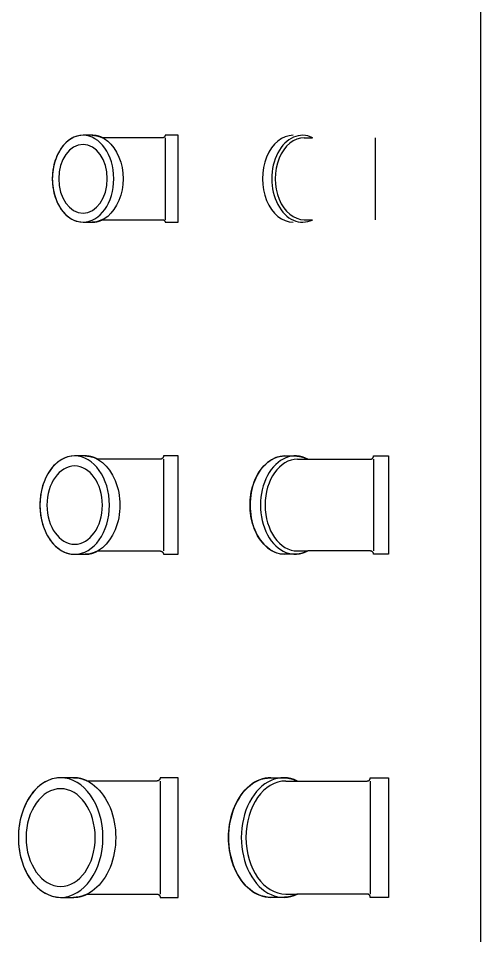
# Model space of a CAD drawing. Header units: millimetres. Extents: x 1218 to 72853, y -34712 to 16286.
# Drawn here: x 40422 to 40704, y 13465 to 14025 of the extents above; entities that cross this region are included whole.
import ezdxf

# ---------------------------------------------------------------- set-up
doc = ezdxf.new("R2010")
doc.units = ezdxf.units.MM
doc.set_wipeout_variables(frame=1)
doc.styles.get("Standard").update_dxf_attribs({"font": 'arial.ttf'})

# ---------------------------------------------------------------- blocks, each defined once
blk = doc.blocks.new('CO45DOWN-DN32 PCCC')
blk.add_line((50.04, 25), (50.04, -25))
blk.add_lwpolyline([(0, 26.5), (-1.43, 26.42), (-2.84, 26.19), (-4.22, 25.82), (-5.56, 25.31), (-6.84, 24.67), (-8.06, 23.92), (-9.21, 23.07), (-10.3, 22.14), (-11.31, 21.13), (-12.25, 20.05), (-13.12, 18.91), (-13.93, 17.73), (-14.66, 16.5), (-15.33, 15.24), (-15.94, 13.94), (-16.48, 12.61), (-16.96, 11.27), (-17.38, 9.9), (-17.75, 8.51), (-18.05, 7.11), (-18.3, 5.7), (-18.49, 4.29), (-18.63, 2.86), (-18.71, 1.43), (-18.74, 0), (-18.71, -1.43), (-18.63, -2.86), (-18.49, -4.29), (-18.3, -5.7), (-18.05, -7.11), (-17.75, -8.51), (-17.38, -9.9), (-16.96, -11.27), (-16.48, -12.61), (-15.94, -13.94), (-15.33, -15.24), (-14.66, -16.5), (-13.93, -17.73), (-13.12, -18.91), (-12.25, -20.05), (-11.31, -21.13), (-10.3, -22.14), (-9.21, -23.07), (-8.06, -23.92), (-6.84, -24.67), (-5.56, -25.31), (-4.22, -25.82), (-2.84, -26.19), (0, -26.5), (5.66, -26.5), (5.79, -26.5), (5.91, -26.5), (6.04, -26.49), (6.17, -26.49), (6.3, -26.48), (6.43, -26.48), (6.56, -26.47), (6.69, -26.46), (6.82, -26.45), (6.95, -26.44), (7.07, -26.42), (7.2, -26.41), (7.33, -26.39), (7.46, -26.38), (7.59, -26.36), (7.71, -26.34), (7.84, -26.32), (7.97, -26.3), (8.09, -26.27), (8.22, -26.25), (8.35, -26.23), (8.47, -26.2), (8.6, -26.17), (8.73, -26.14), (8.85, -26.11), (8.98, -26.08), (9.1, -26.05), (9.23, -26.01), (9.35, -25.98), (9.47, -25.94), (9.6, -25.91), (9.72, -25.87), (9.84, -25.83), (9.97, -25.79), (10.09, -25.75), (10.21, -25.71), (10.33, -25.66), (10.45, -25.62), (10.57, -25.57), (10.69, -25.52), (10.81, -25.48), (10.93, -25.43), (11.05, -25.38), (11.17, -25.33), (11.29, -25.27), (11.41, -25.22), (11.52, -25.17), (11.64, -25.11), (11.87, -25), (48.54, -25), (48.59, -25), (48.64, -25), (48.68, -25.01), (48.73, -25.01), (48.78, -25.02), (48.82, -25.03), (48.87, -25.04), (48.91, -25.05), (48.96, -25.06), (49.01, -25.07), (49.05, -25.09), (49.09, -25.11), (49.14, -25.12), (49.18, -25.14), (49.22, -25.16), (49.26, -25.19), (49.31, -25.21), (49.35, -25.23), (49.38, -25.26), (49.42, -25.29), (49.46, -25.31), (49.5, -25.34), (49.53, -25.37), (49.57, -25.41), (49.6, -25.44), (49.64, -25.47), (49.67, -25.51), (49.7, -25.54), (49.73, -25.58), (49.76, -25.62), (49.78, -25.66), (49.81, -25.7), (49.83, -25.74), (49.86, -25.78), (49.88, -25.82), (49.9, -25.86), (49.92, -25.9), (49.94, -25.95), (49.95, -25.99), (49.97, -26.04), (49.98, -26.08), (49.99, -26.13), (50.01, -26.17), (50.02, -26.22), (50.02, -26.27), (50.03, -26.31), (50.03, -26.36), (50.04, -26.41), (50.04, -26.5), (58.04, -26.5), (58.04, 26.5), (50.04, 26.5), (50.04, 26.45), (50.04, 26.41), (50.03, 26.36), (50.03, 26.31), (50.02, 26.27), (50.02, 26.22), (50.01, 26.17), (49.99, 26.13), (49.98, 26.08), (49.97, 26.04), (49.95, 25.99), (49.94, 25.95), (49.92, 25.9), (49.9, 25.86), (49.88, 25.82), (49.86, 25.78), (49.83, 25.74), (49.81, 25.7), (49.78, 25.66), (49.76, 25.62), (49.73, 25.58), (49.7, 25.54), (49.67, 25.51), (49.64, 25.47), (49.6, 25.44), (49.57, 25.41), (49.53, 25.37), (49.5, 25.34), (49.46, 25.31), (49.42, 25.29), (49.38, 25.26), (49.35, 25.23), (49.31, 25.21), (49.26, 25.19), (49.22, 25.16), (49.18, 25.14), (49.14, 25.12), (49.09, 25.11), (49.05, 25.09), (49.01, 25.07), (48.96, 25.06), (48.91, 25.05), (48.87, 25.04), (48.82, 25.03), (48.78, 25.02), (48.73, 25.01), (48.68, 25.01), (48.64, 25), (48.54, 25), (11.87, 25), (11.76, 25.06), (11.64, 25.11), (11.52, 25.17), (11.41, 25.22), (11.29, 25.27), (11.17, 25.33), (11.05, 25.38), (10.93, 25.43), (10.81, 25.48), (10.69, 25.52), (10.57, 25.57), (10.45, 25.62), (10.33, 25.66), (10.21, 25.71), (10.09, 25.75), (9.97, 25.79), (9.84, 25.83), (9.72, 25.87), (9.6, 25.91), (9.47, 25.94), (9.35, 25.98), (9.23, 26.01), (9.1, 26.05), (8.98, 26.08), (8.85, 26.11), (8.73, 26.14), (8.6, 26.17), (8.47, 26.2), (8.35, 26.23), (8.22, 26.25), (8.09, 26.27), (7.97, 26.3), (7.84, 26.32), (7.71, 26.34), (7.59, 26.36), (7.46, 26.38), (7.33, 26.39), (7.2, 26.41), (7.07, 26.42), (6.95, 26.44), (6.82, 26.45), (6.69, 26.46), (6.56, 26.47), (6.43, 26.48), (6.3, 26.48), (6.17, 26.49), (6.04, 26.49), (5.91, 26.5), (5.66, 26.5), (0, 26.5)], close=True)
at = {"extrusion": (0, 0, -1)}
for major_axis in [(0, -26.5), (0, 20.96)]:
    blk.add_ellipse((0, 0), major_axis=major_axis, ratio=0.707107, dxfattribs=at)
blk.add_ellipse((5.66, 0), major_axis=(0, -26.5), ratio=0.707107, start_param=-3.141593, end_param=0, dxfattribs=at)
at = {"flags": 1}
blk.add_attdef('AMC', (58.04, 0), '', height=0.5, dxfattribs=at)
blk = doc.blocks.new('CO45DOWN-DN40 PCCC')
blk.add_line((54.16, 28), (54.16, -28))
blk.add_lwpolyline([(0, 30), (-1.62, 29.91), (-3.22, 29.65), (-4.78, 29.23), (-6.29, 28.65), (-7.74, 27.93), (-9.13, 27.08), (-10.43, 26.12), (-11.66, 25.06), (-12.8, 23.92), (-13.87, 22.7), (-14.86, 21.41), (-15.77, 20.07), (-16.6, 18.68), (-17.36, 17.25), (-18.04, 15.78), (-18.66, 14.28), (-19.2, 12.75), (-19.68, 11.2), (-20.09, 9.64), (-20.43, 8.05), (-20.72, 6.46), (-20.93, 4.85), (-21.09, 3.24), (-21.18, 1.62), (-21.21, 0), (-21.18, -1.62), (-21.09, -3.24), (-20.93, -4.85), (-20.72, -6.46), (-20.43, -8.05), (-20.09, -9.64), (-19.68, -11.2), (-19.2, -12.75), (-18.66, -14.28), (-18.04, -15.78), (-17.36, -17.25), (-16.6, -18.68), (-15.77, -20.07), (-14.86, -21.41), (-13.87, -22.7), (-12.8, -23.92), (-11.66, -25.06), (-10.43, -26.12), (-9.13, -27.08), (-7.74, -27.93), (-6.29, -28.65), (-4.78, -29.23), (-3.22, -29.65), (0, -30), (6.36, -30), (6.52, -30), (6.68, -30), (6.84, -29.99), (7, -29.99), (7.16, -29.98), (7.32, -29.97), (7.48, -29.96), (7.64, -29.95), (7.79, -29.93), (7.95, -29.92), (8.11, -29.9), (8.27, -29.88), (8.43, -29.86), (8.58, -29.84), (8.74, -29.81), (8.9, -29.79), (9.05, -29.76), (9.21, -29.73), (9.37, -29.7), (9.52, -29.67), (9.68, -29.63), (9.83, -29.6), (9.99, -29.56), (10.14, -29.52), (10.3, -29.48), (10.45, -29.44), (10.6, -29.39), (10.76, -29.35), (10.91, -29.3), (11.06, -29.26), (11.21, -29.21), (11.36, -29.16), (11.51, -29.1), (11.66, -29.05), (11.81, -28.99), (11.96, -28.94), (12.11, -28.88), (12.26, -28.82), (12.4, -28.76), (12.55, -28.7), (12.7, -28.63), (12.84, -28.57), (12.99, -28.5), (13.13, -28.43), (13.27, -28.36), (13.42, -28.29), (13.56, -28.22), (13.7, -28.15), (13.98, -28), (52.16, -28), (52.23, -28), (52.29, -28), (52.35, -28.01), (52.41, -28.02), (52.48, -28.02), (52.54, -28.04), (52.6, -28.05), (52.66, -28.06), (52.72, -28.08), (52.78, -28.1), (52.84, -28.12), (52.9, -28.14), (52.96, -28.16), (53.01, -28.19), (53.07, -28.22), (53.13, -28.25), (53.18, -28.28), (53.23, -28.31), (53.29, -28.35), (53.34, -28.38), (53.39, -28.42), (53.44, -28.46), (53.49, -28.5), (53.53, -28.54), (53.58, -28.59), (53.62, -28.63), (53.66, -28.68), (53.7, -28.73), (53.74, -28.77), (53.78, -28.82), (53.82, -28.88), (53.85, -28.93), (53.88, -28.98), (53.92, -29.04), (53.94, -29.09), (53.97, -29.15), (54, -29.21), (54.02, -29.26), (54.04, -29.32), (54.07, -29.38), (54.08, -29.44), (54.1, -29.5), (54.11, -29.56), (54.13, -29.63), (54.14, -29.69), (54.15, -29.75), (54.15, -29.81), (54.16, -29.87), (54.16, -30), (63.16, -30), (63.16, 30), (54.16, 30), (54.16, 30), (54.16, 29.94), (54.16, 29.87), (54.15, 29.81), (54.15, 29.75), (54.14, 29.69), (54.13, 29.63), (54.11, 29.56), (54.1, 29.5), (54.08, 29.44), (54.07, 29.38), (54.04, 29.32), (54.02, 29.26), (54, 29.21), (53.97, 29.15), (53.94, 29.09), (53.92, 29.04), (53.88, 28.98), (53.85, 28.93), (53.82, 28.88), (53.78, 28.82), (53.74, 28.77), (53.7, 28.73), (53.66, 28.68), (53.62, 28.63), (53.58, 28.59), (53.53, 28.54), (53.49, 28.5), (53.44, 28.46), (53.39, 28.42), (53.34, 28.38), (53.29, 28.35), (53.23, 28.31), (53.18, 28.28), (53.13, 28.25), (53.07, 28.22), (53.01, 28.19), (52.96, 28.16), (52.9, 28.14), (52.84, 28.12), (52.78, 28.1), (52.72, 28.08), (52.66, 28.06), (52.6, 28.05), (52.54, 28.04), (52.48, 28.02), (52.41, 28.02), (52.35, 28.01), (52.29, 28), (52.16, 28), (13.98, 28), (13.84, 28.08), (13.7, 28.15), (13.56, 28.22), (13.42, 28.29), (13.27, 28.36), (13.13, 28.43), (12.99, 28.5), (12.84, 28.57), (12.7, 28.63), (12.55, 28.7), (12.4, 28.76), (12.26, 28.82), (12.11, 28.88), (11.96, 28.94), (11.81, 28.99), (11.66, 29.05), (11.51, 29.1), (11.36, 29.16), (11.21, 29.21), (11.06, 29.26), (10.91, 29.3), (10.76, 29.35), (10.6, 29.39), (10.45, 29.44), (10.3, 29.48), (10.14, 29.52), (9.99, 29.56), (9.83, 29.6), (9.68, 29.63), (9.52, 29.67), (9.37, 29.7), (9.21, 29.73), (9.05, 29.76), (8.9, 29.79), (8.74, 29.81), (8.58, 29.84), (8.43, 29.86), (8.27, 29.88), (8.11, 29.9), (7.95, 29.92), (7.79, 29.93), (7.64, 29.95), (7.48, 29.96), (7.32, 29.97), (7.16, 29.98), (7, 29.99), (6.84, 29.99), (6.68, 30), (6.36, 30), (0, 30)], close=True)
at = {"extrusion": (0, 0, -1)}
for major_axis in [(0, -30), (0, 23.9)]:
    blk.add_ellipse((0, 0), major_axis=major_axis, ratio=0.707107, dxfattribs=at)
blk.add_ellipse((6.36, 0), major_axis=(0, -30), ratio=0.707107, start_param=-3.141593, end_param=0, dxfattribs=at)
at = {"flags": 1}
blk.add_attdef('AMC', (63.16, 0), '', height=0.5, dxfattribs=at)
blk = doc.blocks.new('CO45DOWN-DN50 PCCC')
blk.add_line((60.7, 34.5), (60.7, -34.5))
blk.add_lwpolyline([(0, 36.5), (-1.97, 36.39), (-3.91, 36.08), (-5.82, 35.56), (-7.66, 34.86), (-9.42, 33.98), (-11.1, 32.95), (-12.69, 31.78), (-14.18, 30.49), (-15.58, 29.1), (-16.88, 27.62), (-18.08, 26.05), (-19.18, 24.42), (-20.2, 22.73), (-21.12, 20.99), (-21.95, 19.2), (-22.7, 17.37), (-23.36, 15.52), (-23.94, 13.63), (-24.44, 11.72), (-24.86, 9.8), (-25.2, 7.86), (-25.47, 5.9), (-25.66, 3.94), (-25.77, 1.97), (-25.81, 0), (-25.77, -1.97), (-25.66, -3.94), (-25.47, -5.9), (-25.2, -7.86), (-24.86, -9.8), (-24.44, -11.72), (-23.94, -13.63), (-23.36, -15.52), (-22.7, -17.37), (-21.95, -19.2), (-21.12, -20.99), (-20.2, -22.73), (-19.18, -24.42), (-18.08, -26.05), (-16.88, -27.62), (-15.58, -29.1), (-14.18, -30.49), (-12.69, -31.78), (-11.1, -32.95), (-9.42, -33.98), (-7.66, -34.86), (-5.82, -35.56), (-3.91, -36.08), (0, -36.5), (7.78, -36.5), (7.95, -36.5), (8.13, -36.5), (8.3, -36.49), (8.48, -36.49), (8.65, -36.48), (8.83, -36.47), (9, -36.46), (9.17, -36.45), (9.35, -36.43), (9.52, -36.42), (9.7, -36.4), (9.87, -36.38), (10.04, -36.36), (10.22, -36.34), (10.39, -36.31), (10.56, -36.29), (10.74, -36.26), (10.91, -36.23), (11.08, -36.2), (11.25, -36.17), (11.42, -36.13), (11.59, -36.1), (11.76, -36.06), (11.94, -36.02), (12.11, -35.98), (12.27, -35.94), (12.44, -35.9), (12.61, -35.85), (12.78, -35.81), (12.95, -35.76), (13.12, -35.71), (13.28, -35.66), (13.45, -35.61), (13.62, -35.55), (13.78, -35.5), (13.95, -35.44), (14.11, -35.38), (14.28, -35.32), (14.44, -35.26), (14.6, -35.2), (14.77, -35.14), (14.93, -35.07), (15.09, -35), (15.25, -34.94), (15.41, -34.87), (15.57, -34.8), (15.73, -34.72), (15.89, -34.65), (16.2, -34.5), (58.7, -34.5), (58.76, -34.5), (58.82, -34.5), (58.89, -34.51), (58.95, -34.52), (59.01, -34.52), (59.07, -34.54), (59.13, -34.55), (59.2, -34.56), (59.26, -34.58), (59.32, -34.6), (59.38, -34.62), (59.43, -34.64), (59.49, -34.66), (59.55, -34.69), (59.61, -34.72), (59.66, -34.75), (59.72, -34.78), (59.77, -34.81), (59.82, -34.85), (59.87, -34.88), (59.92, -34.92), (59.97, -34.96), (60.02, -35), (60.07, -35.04), (60.11, -35.09), (60.16, -35.13), (60.2, -35.18), (60.24, -35.23), (60.28, -35.27), (60.32, -35.32), (60.35, -35.38), (60.39, -35.43), (60.42, -35.48), (60.45, -35.54), (60.48, -35.59), (60.51, -35.65), (60.53, -35.71), (60.56, -35.76), (60.58, -35.82), (60.6, -35.88), (60.62, -35.94), (60.64, -36), (60.65, -36.06), (60.66, -36.13), (60.67, -36.19), (60.68, -36.25), (60.69, -36.31), (60.69, -36.37), (60.7, -36.5), (60.7, -36.5), (71.7, -36.5), (71.7, 36.5), (60.7, 36.5), (60.7, 36.5), (60.7, 36.44), (60.69, 36.37), (60.69, 36.31), (60.68, 36.25), (60.67, 36.19), (60.66, 36.13), (60.65, 36.06), (60.64, 36), (60.62, 35.94), (60.6, 35.88), (60.58, 35.82), (60.56, 35.76), (60.53, 35.71), (60.51, 35.65), (60.48, 35.59), (60.45, 35.54), (60.42, 35.48), (60.39, 35.43), (60.35, 35.38), (60.32, 35.32), (60.28, 35.27), (60.24, 35.23), (60.2, 35.18), (60.16, 35.13), (60.11, 35.09), (60.07, 35.04), (60.02, 35), (59.97, 34.96), (59.92, 34.92), (59.87, 34.88), (59.82, 34.85), (59.77, 34.81), (59.72, 34.78), (59.66, 34.75), (59.61, 34.72), (59.55, 34.69), (59.49, 34.66), (59.43, 34.64), (59.38, 34.62), (59.32, 34.6), (59.26, 34.58), (59.2, 34.56), (59.13, 34.55), (59.07, 34.54), (59.01, 34.52), (58.95, 34.52), (58.89, 34.51), (58.82, 34.5), (58.7, 34.5), (16.2, 34.5), (16.05, 34.58), (15.89, 34.65), (15.73, 34.72), (15.57, 34.8), (15.41, 34.87), (15.25, 34.94), (15.09, 35), (14.93, 35.07), (14.77, 35.14), (14.6, 35.2), (14.44, 35.26), (14.28, 35.32), (14.11, 35.38), (13.95, 35.44), (13.78, 35.5), (13.62, 35.55), (13.45, 35.61), (13.28, 35.66), (13.12, 35.71), (12.95, 35.76), (12.78, 35.81), (12.61, 35.85), (12.44, 35.9), (12.27, 35.94), (12.11, 35.98), (11.94, 36.02), (11.76, 36.06), (11.59, 36.1), (11.42, 36.13), (11.25, 36.17), (11.08, 36.2), (10.91, 36.23), (10.74, 36.26), (10.56, 36.29), (10.39, 36.31), (10.22, 36.34), (10.04, 36.36), (9.87, 36.38), (9.7, 36.4), (9.52, 36.42), (9.35, 36.43), (9.17, 36.45), (9, 36.46), (8.83, 36.47), (8.65, 36.48), (8.48, 36.49), (8.3, 36.49), (8.13, 36.5), (7.78, 36.5), (0, 36.5)], close=True)
at = {"extrusion": (0, 0, -1)}
for major_axis in [(0, -36.5), (0, 29.81)]:
    blk.add_ellipse((0, 0), major_axis=major_axis, ratio=0.707107, dxfattribs=at)
blk.add_ellipse((7.78, 0), major_axis=(0, -36.5), ratio=0.707107, start_param=-3.141593, end_param=0, dxfattribs=at)
at = {"flags": 1}
blk.add_attdef('AMC', (71.7, 0), '', height=0.5, dxfattribs=at)
blk = doc.blocks.new('CO45UP-DN32 PCCC')
for p, q in [((6.72, 25), (11.87, 25)), ((50.04, 25), (50.04, -25)), ((6.72, -25), (11.87, -25))]:
    blk.add_line(p, q)
for centre, major_axis, start_param, end_param in [((5.66, 0), (0, -26.5), 2.803521, 6.621256), ((0, 0), (0, -26.5), -3.141593, 0), ((6.72, 0), (0, -25), 3.141193, 6.283585)]:
    blk.add_ellipse(centre, major_axis=major_axis, ratio=0.707107, start_param=start_param, end_param=end_param)
at = {"flags": 1}
blk.add_attdef('AMC', (58.04, 0), '', height=0.5, dxfattribs=at)
blk = doc.blocks.new('CO45UP-DN40 PCCC')
for p, q in [((7.78, 28), (13.98, 28)), ((54.16, 28), (54.16, -28)), ((7.78, -28), (13.98, -28))]:
    blk.add_line(p, q)
blk.add_lwpolyline([(0, -30), (-1.62, -29.91), (-3.22, -29.65), (-4.78, -29.23), (-6.29, -28.65), (-7.74, -27.93), (-9.13, -27.08), (-10.43, -26.12), (-11.66, -25.06), (-12.8, -23.92), (-13.87, -22.7), (-14.86, -21.41), (-15.77, -20.07), (-16.6, -18.68), (-17.36, -17.25), (-18.04, -15.78), (-18.66, -14.28), (-19.2, -12.75), (-19.68, -11.2), (-20.09, -9.64), (-20.43, -8.05), (-20.72, -6.46), (-20.93, -4.85), (-21.09, -3.24), (-21.18, -1.62), (-21.21, 0), (-21.18, 1.62), (-21.09, 3.24), (-20.93, 4.85), (-20.72, 6.46), (-20.43, 8.05), (-20.09, 9.64), (-19.68, 11.2), (-19.2, 12.75), (-18.66, 14.28), (-18.04, 15.78), (-17.36, 17.25), (-16.6, 18.68), (-15.77, 20.07), (-14.86, 21.41), (-13.87, 22.7), (-12.8, 23.92), (-11.66, 25.06), (-10.43, 26.12), (-9.13, 27.08), (-7.74, 27.93), (-6.29, 28.65), (-4.78, 29.23), (-3.22, 29.65), (0, 30), (6.36, 30), (6.52, 30), (6.68, 30), (6.84, 29.99), (7, 29.99), (7.16, 29.98), (7.32, 29.97), (7.48, 29.96), (7.64, 29.95), (7.79, 29.93), (7.95, 29.92), (8.11, 29.9), (8.27, 29.88), (8.43, 29.86), (8.58, 29.84), (8.74, 29.81), (8.9, 29.79), (9.05, 29.76), (9.21, 29.73), (9.37, 29.7), (9.52, 29.67), (9.68, 29.63), (9.83, 29.6), (9.99, 29.56), (10.14, 29.52), (10.3, 29.48), (10.45, 29.44), (10.6, 29.39), (10.76, 29.35), (10.91, 29.3), (11.06, 29.26), (11.21, 29.21), (11.36, 29.16), (11.51, 29.1), (11.66, 29.05), (11.81, 28.99), (11.96, 28.94), (12.11, 28.88), (12.26, 28.82), (12.4, 28.76), (12.55, 28.7), (12.7, 28.63), (12.84, 28.57), (12.99, 28.5), (13.13, 28.43), (13.27, 28.36), (13.42, 28.29), (13.56, 28.22), (13.7, 28.15), (13.98, 28), (52.16, 28), (52.29, 28), (52.35, 28.01), (52.41, 28.02), (52.48, 28.02), (52.54, 28.04), (52.6, 28.05), (52.66, 28.06), (52.72, 28.08), (52.78, 28.1), (52.84, 28.12), (52.9, 28.14), (52.96, 28.16), (53.01, 28.19), (53.07, 28.22), (53.13, 28.25), (53.18, 28.28), (53.23, 28.31), (53.29, 28.35), (53.34, 28.38), (53.39, 28.42), (53.44, 28.46), (53.49, 28.5), (53.53, 28.54), (53.58, 28.59), (53.62, 28.63), (53.66, 28.68), (53.7, 28.73), (53.74, 28.77), (53.78, 28.82), (53.82, 28.88), (53.85, 28.93), (53.88, 28.98), (53.92, 29.04), (53.94, 29.09), (53.97, 29.15), (54, 29.21), (54.02, 29.26), (54.04, 29.32), (54.07, 29.38), (54.08, 29.44), (54.1, 29.5), (54.11, 29.56), (54.13, 29.63), (54.14, 29.69), (54.15, 29.75), (54.15, 29.81), (54.16, 29.87), (54.16, 29.94), (54.16, 30), (63.16, 30), (63.16, -30), (54.16, -30), (54.16, -30), (54.16, -29.87), (54.15, -29.81), (54.15, -29.75), (54.14, -29.69), (54.13, -29.63), (54.11, -29.56), (54.1, -29.5), (54.08, -29.44), (54.07, -29.38), (54.04, -29.32), (54.02, -29.26), (54, -29.21), (53.97, -29.15), (53.94, -29.09), (53.92, -29.04), (53.88, -28.98), (53.85, -28.93), (53.82, -28.88), (53.78, -28.82), (53.74, -28.77), (53.7, -28.73), (53.66, -28.68), (53.62, -28.63), (53.58, -28.59), (53.53, -28.54), (53.49, -28.5), (53.44, -28.46), (53.39, -28.42), (53.34, -28.38), (53.29, -28.35), (53.23, -28.31), (53.18, -28.28), (53.13, -28.25), (53.07, -28.22), (53.01, -28.19), (52.96, -28.16), (52.9, -28.14), (52.84, -28.12), (52.78, -28.1), (52.72, -28.08), (52.66, -28.06), (52.6, -28.05), (52.54, -28.04), (52.48, -28.02), (52.41, -28.02), (52.35, -28.01), (52.29, -28), (52.23, -28), (52.16, -28), (13.98, -28), (13.84, -28.08), (13.7, -28.15), (13.56, -28.22), (13.42, -28.29), (13.27, -28.36), (13.13, -28.43), (12.99, -28.5), (12.84, -28.57), (12.7, -28.63), (12.55, -28.7), (12.4, -28.76), (12.26, -28.82), (12.11, -28.88), (11.96, -28.94), (11.81, -28.99), (11.66, -29.05), (11.51, -29.1), (11.36, -29.16), (11.21, -29.21), (11.06, -29.26), (10.91, -29.3), (10.76, -29.35), (10.6, -29.39), (10.45, -29.44), (10.3, -29.48), (10.14, -29.52), (9.99, -29.56), (9.83, -29.6), (9.68, -29.63), (9.52, -29.67), (9.37, -29.7), (9.21, -29.73), (9.05, -29.76), (8.9, -29.79), (8.74, -29.81), (8.58, -29.84), (8.43, -29.86), (8.27, -29.88), (8.11, -29.9), (7.95, -29.92), (7.79, -29.93), (7.64, -29.95), (7.48, -29.96), (7.32, -29.97), (7.16, -29.98), (7, -29.99), (6.84, -29.99), (6.68, -30), (6.36, -30), (0, -30)], close=True)
for centre, major_axis, start_param, end_param in [((0, 0), (0, -30), -3.141593, 0), ((6.36, 0), (0, -30), 2.774385, 6.650393), ((7.78, 0), (0, -28), 3.141593, 6.283185)]:
    blk.add_ellipse(centre, major_axis=major_axis, ratio=0.707107, start_param=start_param, end_param=end_param)
at = {"flags": 1}
blk.add_attdef('AMC', (63.16, 0), '', height=0.5, dxfattribs=at)
blk = doc.blocks.new('CO45UP-DN50 PCCC')
for p, q in [((9.19, 34.5), (16.2, 34.5)), ((60.7, 34.5), (60.7, -34.5)), ((9.19, -34.5), (16.13, -34.54))]:
    blk.add_line(p, q)
blk.add_lwpolyline([(0, -36.5), (-1.97, -36.39), (-3.91, -36.08), (-5.82, -35.56), (-7.66, -34.86), (-9.42, -33.98), (-11.1, -32.95), (-12.69, -31.78), (-14.18, -30.49), (-15.58, -29.1), (-16.88, -27.62), (-18.08, -26.05), (-19.18, -24.42), (-20.2, -22.73), (-21.12, -20.99), (-21.95, -19.2), (-22.7, -17.37), (-23.36, -15.52), (-23.94, -13.63), (-24.44, -11.72), (-24.86, -9.8), (-25.2, -7.86), (-25.47, -5.9), (-25.66, -3.94), (-25.77, -1.97), (-25.81, 0), (-25.77, 1.97), (-25.66, 3.94), (-25.47, 5.9), (-25.2, 7.86), (-24.86, 9.8), (-24.44, 11.72), (-23.94, 13.63), (-23.36, 15.52), (-22.7, 17.37), (-21.95, 19.2), (-21.12, 20.99), (-20.2, 22.73), (-19.18, 24.42), (-18.08, 26.05), (-16.88, 27.62), (-15.58, 29.1), (-14.18, 30.49), (-12.69, 31.78), (-11.1, 32.95), (-9.42, 33.98), (-7.66, 34.86), (-5.82, 35.56), (-3.91, 36.08), (0, 36.5), (7.78, 36.5), (7.95, 36.5), (8.13, 36.5), (8.3, 36.49), (8.48, 36.49), (8.65, 36.48), (8.83, 36.47), (9, 36.46), (9.17, 36.45), (9.35, 36.43), (9.52, 36.42), (9.7, 36.4), (9.87, 36.38), (10.04, 36.36), (10.22, 36.34), (10.39, 36.31), (10.56, 36.29), (10.74, 36.26), (10.91, 36.23), (11.08, 36.2), (11.25, 36.17), (11.42, 36.13), (11.59, 36.1), (11.76, 36.06), (11.94, 36.02), (12.11, 35.98), (12.27, 35.94), (12.44, 35.9), (12.61, 35.85), (12.78, 35.81), (12.95, 35.76), (13.12, 35.71), (13.28, 35.66), (13.45, 35.61), (13.62, 35.55), (13.78, 35.5), (13.95, 35.44), (14.11, 35.38), (14.28, 35.32), (14.44, 35.26), (14.6, 35.2), (14.77, 35.14), (14.93, 35.07), (15.09, 35), (15.25, 34.94), (15.41, 34.87), (15.57, 34.8), (15.73, 34.72), (15.89, 34.65), (16.2, 34.5), (58.7, 34.5), (58.82, 34.5), (58.89, 34.51), (58.95, 34.52), (59.01, 34.52), (59.07, 34.54), (59.13, 34.55), (59.2, 34.56), (59.26, 34.58), (59.32, 34.6), (59.38, 34.62), (59.43, 34.64), (59.49, 34.66), (59.55, 34.69), (59.61, 34.72), (59.66, 34.75), (59.72, 34.78), (59.77, 34.81), (59.82, 34.85), (59.87, 34.88), (59.92, 34.92), (59.97, 34.96), (60.02, 35), (60.07, 35.04), (60.11, 35.09), (60.16, 35.13), (60.2, 35.18), (60.24, 35.23), (60.28, 35.27), (60.32, 35.32), (60.35, 35.38), (60.39, 35.43), (60.42, 35.48), (60.45, 35.54), (60.48, 35.59), (60.51, 35.65), (60.53, 35.71), (60.56, 35.76), (60.58, 35.82), (60.6, 35.88), (60.62, 35.94), (60.64, 36), (60.65, 36.06), (60.66, 36.13), (60.67, 36.19), (60.68, 36.25), (60.69, 36.31), (60.69, 36.37), (60.7, 36.44), (60.7, 36.5), (60.7, 36.5), (71.7, 36.5), (71.7, -36.5), (60.7, -36.5), (60.69, -36.37), (60.69, -36.31), (60.68, -36.25), (60.67, -36.19), (60.66, -36.13), (60.65, -36.06), (60.64, -36), (60.62, -35.94), (60.6, -35.88), (60.58, -35.82), (60.56, -35.76), (60.53, -35.71), (60.51, -35.65), (60.48, -35.59), (60.45, -35.54), (60.42, -35.48), (60.39, -35.43), (60.35, -35.38), (60.32, -35.32), (60.28, -35.27), (60.24, -35.23), (60.2, -35.18), (60.16, -35.13), (60.11, -35.09), (60.07, -35.04), (60.02, -35), (59.97, -34.96), (59.92, -34.92), (59.87, -34.88), (59.82, -34.85), (59.77, -34.81), (59.72, -34.78), (59.66, -34.75), (59.61, -34.72), (59.55, -34.69), (59.49, -34.66), (59.43, -34.64), (59.38, -34.62), (59.32, -34.6), (59.26, -34.58), (59.2, -34.56), (59.13, -34.55), (59.07, -34.54), (59.01, -34.52), (58.95, -34.52), (58.89, -34.51), (58.82, -34.5), (58.76, -34.5), (58.7, -34.5), (16.2, -34.5), (16.05, -34.58), (15.89, -34.65), (15.73, -34.72), (15.57, -34.8), (15.41, -34.87), (15.25, -34.94), (15.09, -35), (14.93, -35.07), (14.77, -35.14), (14.6, -35.2), (14.44, -35.26), (14.28, -35.32), (14.11, -35.38), (13.95, -35.44), (13.78, -35.5), (13.62, -35.55), (13.45, -35.61), (13.28, -35.66), (13.12, -35.71), (12.95, -35.76), (12.78, -35.81), (12.61, -35.85), (12.44, -35.9), (12.27, -35.94), (12.11, -35.98), (11.94, -36.02), (11.76, -36.06), (11.59, -36.1), (11.42, -36.13), (11.25, -36.17), (11.08, -36.2), (10.91, -36.23), (10.74, -36.26), (10.56, -36.29), (10.39, -36.31), (10.22, -36.34), (10.04, -36.36), (9.87, -36.38), (9.7, -36.4), (9.52, -36.42), (9.35, -36.43), (9.17, -36.45), (9, -36.46), (8.83, -36.47), (8.65, -36.48), (8.48, -36.49), (8.3, -36.49), (8.13, -36.5), (7.78, -36.5), (0, -36.5)], close=True)
for centre, major_axis, start_param, end_param in [((7.78, 0), (0, -36.5), 2.80902, 6.615758), ((0, 0), (0, -36.5), -3.141593, 0), ((9.19, 0), (0, -34.5), 3.141593, 6.283185)]:
    blk.add_ellipse(centre, major_axis=major_axis, ratio=0.707107, start_param=start_param, end_param=end_param)
at = {"flags": 1}
blk.add_attdef('AMC', (71.7, 0), '', height=0.5, dxfattribs=at)

msp = doc.modelspace()

# ---------------------------------------------------------------- linework, layer by layer
msp.add_line((40704.18, 14914.18), (40704.18, 12966.04))

# ---------------------------------------------------------------- block references
for name, p in [('CO45DOWN-DN32 PCCC', (40461.61, 13926.97)), ('CO45UP-DN32 PCCC', (40589.83, 13926.97)), ('CO45DOWN-DN40 PCCC', (40456.49, 13727.78)), ('CO45UP-DN40 PCCC', (40584.71, 13727.78)), ('CO45DOWN-DN50 PCCC', (40447.96, 13524.89)), ('CO45UP-DN50 PCCC', (40576.18, 13524.89))]:
    msp.add_blockref(name, p)

doc.saveas('drawing.dxf')
